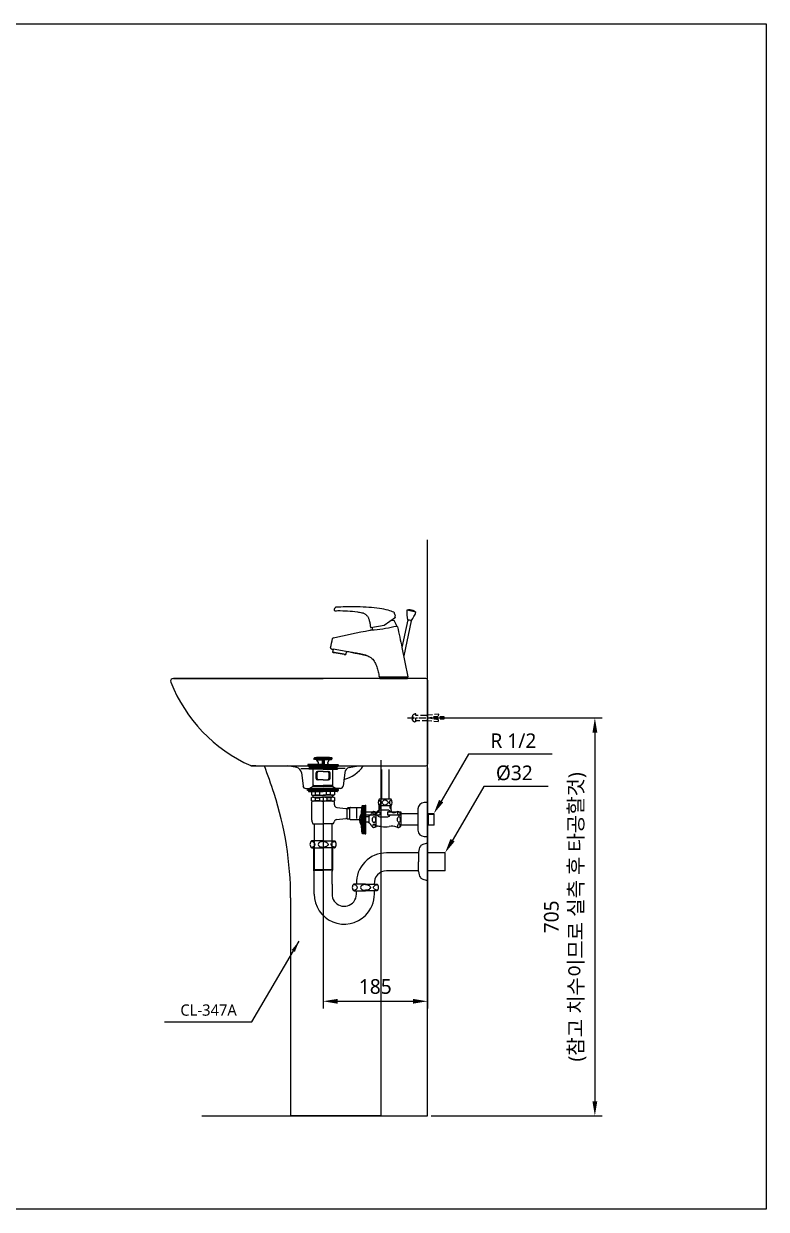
# Model space of a CAD drawing. Extents: x 7158 to 10258, y -6878 to -2578.
# Drawn here: x 8943 to 10258, y -6878 to -4778 of the extents above; entities that cross this region are included whole.
import ezdxf

# ---------------------------------------------------------------- set-up
doc = ezdxf.new("R2010")
doc.units = 0
doc.header["$LTSCALE"] = 20
doc.header["$MEASUREMENT"] = 0
doc.linetypes.add('CENTER', pattern=[2, 1.25, -0.25, 0.25, -0.25])
doc.linetypes.add('HIDDEN2', pattern=[0.1875, 0.125, -0.0625])
doc.layers.get('0').update_dxf_attribs({"linetype": 'CONTINUOUS'})
doc.layers.get('DEFPOINTS').update_dxf_attribs({"linetype": 'CONTINUOUS'})
for name, color, linetype in [('1', 1, 'CONTINUOUS'), ('3', 3, 'CONTINUOUS'), ('4', 4, 'CONTINUOUS'), ('5', 5, 'CONTINUOUS'), ('6', 6, 'CONTINUOUS'), ('7', 7, 'CONTINUOUS')]:
    doc.layers.add(name, color=color, linetype=linetype)
doc.styles.get("Standard").update_dxf_attribs({"font": 'NanumGothic.ttf'})
doc.dimstyles.get("Standard").update_dxf_attribs({"dimtxt": 2.5, "dimasz": 2, "dimexe": 2, "dimexo": 1, "dimgap": 1.5, "dimtad": 1, "dimdec": 0, "dimlfac": 10, "dimrnd": 0.5, "dimzin": 0, "dimdsep": 46, "dimtxsty": 'Standard', "dimcen": 0, "dimclrt": 2, "dimadec": 0, "dimazin": 0, "dimtfac": 1, "dimtdec": 0, "dimtmove": 0, "dimatfit": 3, "dimfxl": 1, "dimtolj": 1, "dimtzin": 0, "dimarcsym": 0})

# ---------------------------------------------------------------- blocks, each defined once
blk = doc.blocks.new('A$C0DEF28B4')
at = {"layer": '3'}
for p, q in [((12.5, 194.6), (11.3, 196.7)), ((11.4, 196.5), (27.5, 196.5)), ((27.5, 194.6), (12.5, 194.6)), ((15, 194.4), (25.7, 193.7)), ((19.2, 189.7), (16.5, 193.6)), ((27.5, 194.6), (25.7, 193.7)), ((25.7, 193.7), (25.7, 186)), ((27, 194.3), (26.5, 187.9)), ((43.6, 196.5), (27.5, 196.5)), ((27.5, 194.6), (29.2, 193.7)), ((27.5, 194.6), (42.5, 194.6)), ((28, 194.3), (28.4, 187.9)), ((40, 194.4), (29.2, 193.7)), ((29.2, 193.7), (29.2, 186)), ((35.8, 189.7), (38.5, 193.6)), ((42.5, 194.6), (43.7, 196.7)), ((0.5, 185.6), (0.5, 185)), ((0.5, 185), (2.6, 183.5)), ((0.5, 185), (27.5, 185)), ((10.2, 186), (0.9, 186)), ((2.2, 183.3), (2.2, 182)), ((2.2, 179), (2.2, 177.7)), ((8.5, 183.5), (2.4, 183.5)), ((27.5, 177.5), (2.4, 177.5)), ((27.5, 181.5), (2.7, 181.5)), ((27.5, 179.5), (2.7, 179.5)), ((8.5, 183.5), (27.5, 183.5)), ((10, 146.9), (10, 177.5)), ((27.5, 186), (10.2, 186)), ((15.1, 161), (15.1, 171)), ((16.9, 161), (16.9, 171)), ((17.1, 186), (18.6, 186.8)), ((27.5, 173.5), (17.6, 173.5)), ((26.5, 188), (27.5, 188)), ((26.8, 186), (26.5, 188)), ((28.4, 188), (27.5, 188)), ((27.5, 186), (44.8, 186)), ((54.5, 185), (27.5, 185)), ((46.5, 183.5), (27.5, 183.5)), ((27.5, 181.5), (52.3, 181.5)), ((27.5, 179.5), (52.3, 179.5)), ((27.5, 177.5), (52.6, 177.5)), ((27.5, 173.5), (37.4, 173.5)), ((28.2, 186), (28.4, 188)), ((37.9, 186), (36.4, 186.8)), ((38.1, 161), (38.1, 171)), ((39.9, 161), (39.9, 171)), ((44.8, 186), (54.1, 186)), ((45, 146.9), (45, 177.5)), ((46.5, 183.5), (52.6, 183.5)), ((54.5, 185), (52.4, 183.5)), ((52.8, 183.3), (52.8, 182)), ((52.8, 179), (52.8, 177.7)), ((54.5, 185.6), (54.5, 185)), ((10.7, 149), (10, 150.2)), ((10, 149), (27.5, 149)), ((10.7, 146.9), (10.7, 149)), ((27.5, 158.5), (17.6, 158.5)), ((27.5, 158.5), (37.4, 158.5)), ((45, 149), (27.5, 149)), ((44.3, 149), (45, 150.2)), ((44.3, 146.9), (44.3, 149)), ((10, 146.9), (0, 140.9)), ((0, 139.9), (0, 140.9)), ((0, 140.9), (27.5, 140.9)), ((10, 139.9), (0, 139.9)), ((1.8, 139.9), (1.8, 138.6)), ((2.3, 138.1), (7.3, 138.1)), ((6.8, 122.4), (6.8, 126.6)), ((7.3, 138.1), (7.3, 132)), ((7.3, 138.1), (27.5, 138.1)), ((8.3, 131.4), (7.3, 132)), ((8.3, 131.4), (9.7, 131.4)), ((9.7, 131.4), (27.5, 131.4)), ((10, 146.9), (27.5, 146.9)), ((45, 139.9), (10, 139.9)), ((10, 128), (10, 131.4)), ((10.1, 128), (27.3, 128)), ((13.5, 126.6), (13.5, 122.4)), ((13.5, 126.6), (20.9, 126.6)), ((14.1, 132), (14.1, 138.1)), ((14.1, 132), (21.5, 132)), ((20.9, 126.6), (20.9, 122.4)), ((21.5, 132), (21.5, 138.1)), ((45, 146.9), (27.5, 146.9)), ((55, 140.9), (27.5, 140.9)), ((47.7, 138.1), (27.5, 138.1)), ((45.3, 131.4), (27.5, 131.4)), ((44.9, 128), (27.7, 128)), ((33.5, 132), (33.5, 138.1)), ((40.9, 132), (33.5, 132)), ((41.5, 126.6), (34.1, 126.6)), ((34.1, 126.6), (34.1, 122.4)), ((40.9, 132), (40.9, 138.1)), ((41.5, 126.6), (41.5, 122.4)), ((45, 146.9), (55, 140.9)), ((45, 139.9), (55, 139.9)), ((45, 128), (45, 131.4)), ((46.7, 131.4), (45.3, 131.4)), ((46.7, 131.4), (47.7, 132)), ((52.7, 138.1), (47.7, 138.1)), ((47.7, 138.1), (47.7, 132)), ((48.2, 122.4), (48.2, 126.6)), ((53.2, 139.9), (53.2, 138.6)), ((55, 139.9), (55, 140.9)), ((7.5, 87.4), (7.5, 120)), ((27.5, 121), (8.5, 121)), ((13.5, 122.4), (20.9, 122.4)), ((44.9, 121), (27.5, 121)), ((41.5, 122.4), (34.1, 122.4)), ((44.3, 121), (44.9, 121)), ((44.9, 121), (45.3, 121)), ((46.5, 121), (45, 121)), ((47.5, 114.6), (47.5, 120)), ((52, 109.7), (68, 107.9)), ((70, 108.2), (75.1, 108.2)), ((70.2, 89.8), (70.2, 108.3)), ((71.5, 109), (71.5, 108.2)), ((75.2, 109), (71.5, 109)), ((75.1, 108.2), (75.1, 109.2)), ((75.1, 88.8), (75.1, 108.2)), ((75.9, 110), (101.1, 110)), ((87.5, 90.5), (87.5, 107.9)), ((102.6, 108.5), (102.6, 102.7)), ((51.4, 88.3), (68, 90.1)), ((70.2, 89.8), (75.1, 89.8)), ((71.5, 89), (71.5, 89.8)), ((75.2, 89), (71.5, 89)), ((101.1, 88), (75.9, 88)), ((102.6, 102.7), (102.6, 89.5)), ((9.5, 81), (27.5, 81)), ((11.6, 81), (11.6, 0)), ((45.5, 81), (27.5, 81)), ((43.4, 0), (43.4, 81)), ((11.6, 0), (43.4, 0))]:
    blk.add_line(p, q, dxfattribs=at)
for centre, radius, start, end in [((12.3, 196.5), 1.1, 97.3204, 169.4262), ((27.5, 78.6), 120, 90, 97.3204), ((14.9, 192.4), 2, 35.2023, 86.2618), ((17.6, 188.6), 2, 300, 35.2023), ((27.5, 78.6), 120, 82.6796, 90), ((37.4, 188.6), 2, 144.7977, 240), ((40.1, 192.4), 2, 93.7382, 144.7977), ((42.6, 196.5), 1.1, 10.5738, 82.6796), ((0.9, 185.6), 0.4, 90, 180), ((2.4, 183.3), 0.2, 90, 180), ((2.7, 182), 0.5, 180, 270), ((2.7, 179), 0.5, 90, 180), ((2.4, 177.7), 0.2, 180, 270), ((6, 180.5), 1, 270, 90), ((17.6, 171), 2.5, 90, 180), ((19.4, 171), 2.5, 90, 180), ((35.6, 171), 2.5, 0, 90), ((37.4, 171), 2.5, 0, 90), ((49, 180.5), 1, 90, 270), ((52.3, 182), 0.5, 270, 0), ((52.3, 179), 0.5, 0, 90), ((52.6, 183.3), 0.2, 0, 90), ((52.6, 177.7), 0.2, 270, 0), ((54.1, 185.6), 0.4, 0, 90), ((17.6, 161), 2.5, 180, 270), ((19.4, 161), 2.5, 180, 270), ((35.6, 161), 2.5, 270, 0), ((37.4, 161), 2.5, 270, 0), ((2.3, 138.6), 0.5, 180, 270), ((10.1, 123.3), 4.7, 43.9409, 136.0591), ((10.7, 141.6), 10.2, 250.5679, 289.4321), ((27, 114.4), 13.6, 89.0643, 116.6472), ((27.3, 160.9), 29.5, 258.5956, 270.3737), ((27.7, 160.9), 29.5, 269.6263, 281.4044), ((28, 114.4), 13.6, 63.3528, 90.9357), ((44.3, 141.6), 10.2, 250.5679, 289.4321), ((44.9, 123.3), 4.7, 43.9409, 136.0591), ((52.7, 138.6), 0.5, 270, 0), ((10.1, 125.7), 4.7, 223.9409, 316.0591), ((8.5, 120), 1, 90, 180), ((27, 134.6), 13.6, 243.3528, 270.9357), ((28, 134.6), 13.6, 269.0643, 296.6472), ((44.9, 125.7), 4.7, 223.9409, 316.0591), ((46.5, 120), 1, 0, 90), ((52.5, 114.6), 5, 180, 263.8845), ((68.4, 112.9), 5, 265.3322, 308.1927), ((75.9, 109.2), 0.8, 90, 180), ((101.1, 108.5), 1.5, 0, 90), ((20.5, 87.9), 13, 182.42, 212.3), ((34.5, 87.9), 13, 327.7, 345.0405), ((51.9, 83.3), 5, 96.1155, 165.0405), ((68.4, 85.1), 5, 51.8073, 94.6678), ((75.9, 88.8), 0.8, 180, 270), ((101.1, 89.5), 1.5, 270, 0)]:
    blk.add_arc(centre, radius, start, end, dxfattribs=at)
at = {"layer": '7', "extrusion": (0, 1, 0)}
blk.add_line((7, 143.4, -9.3), (48, 143.4, -9.3), dxfattribs=at)
blk.add_line((7, 143.4, -9.3), (48, 143.4, -9.3), dxfattribs=at)
blk = doc.blocks.new('A$C60C84702')
at = {"layer": '4'}
for p, q in [((6.7, 147.4), (2.4, 147.4)), ((6.7, 147.4), (2.4, 147.4)), ((22.9, 147.4), (6.7, 147.4)), ((22.9, 147.4), (6.7, 147.4)), ((22.9, 147.4), (39.2, 147.4)), ((22.9, 147.4), (39.2, 147.4)), ((39.2, 147.4), (43.5, 147.4)), ((39.2, 147.4), (43.5, 147.4)), ((2.8, 135.4), (2.4, 135.4)), ((2.8, 135.4), (22.9, 135.4)), ((6.1, 135.4), (6.1, 95.6)), ((43.1, 135.4), (22.9, 135.4)), ((39.7, 135.4), (39.7, 95.6)), ((43.1, 135.4), (43.5, 135.4)), ((6.1, 95.6), (22.9, 95.6)), ((7.1, 53.4), (7.1, 93.9)), ((39.7, 95.6), (22.9, 95.6)), ((38.8, 70.8), (38.8, 93.9)), ((38.8, 70.8), (38.8, 53.4)), ((81.6, 71.1), (77.3, 71.1)), ((97.9, 71.1), (81.6, 71.1)), ((97.9, 71.1), (97.9, 71.1)), ((98, 71.1), (97.9, 71.1)), ((98, 71.1), (114.3, 71.1)), ((114.3, 71.1), (118.6, 71.1)), ((77.7, 59.1), (97.9, 59.1)), ((81.1, 59.1), (81.1, 58.4)), ((82.1, 53.4), (82.1, 56.8)), ((118.2, 59.1), (98, 59.1)), ((113.8, 53.4), (113.8, 59.1))]:
    blk.add_line(p, q, dxfattribs=at)
for points in [[(8.7, 141.4, 0.155217), (8.1, 143.2, 0.106747), (6.1, 145.1, 0.073043), (3.3, 146.2, 0.028511), (1.6, 146.6, 0.059523)], [(1.6, 136.2, 0.028511), (3.3, 136.5, 0.073043), (6.1, 137.6, 0.106747), (8.1, 139.5, 0.155217), (8.7, 141.4, 0.155217)], [(14.7, 143.1, 0.32729), (14.7, 139.6, 0.106373), (16.7, 137.8, 0.071219), (19.4, 136.8, 0.057537), (22.9, 136.4, 0.057537)], [(22.9, 146.4, 0.057537), (19.4, 146, 0.071219), (16.7, 144.9, 0.106373), (14.7, 143.1, 0.159483)], [(22.9, 146.4, 0.057537), (19.4, 146, 0.071219), (16.7, 144.9, 0.106373), (14.7, 143.1, 0.159483)], [(22.9, 146.4, -0.057537), (26.5, 146, -0.071219), (29.2, 144.9, -0.106373), (31.2, 143.1, -0.159483)], [(22.9, 146.4, -0.057537), (26.5, 146, -0.071219), (29.2, 144.9, -0.106373), (31.2, 143.1, -0.159483)], [(31.2, 143.1, -0.32729), (31.2, 139.6, -0.106373), (29.2, 137.8, -0.071219), (26.5, 136.8, -0.057537), (22.9, 136.4, -0.057537)], [(37.1, 141.4, -0.155217), (37.7, 143.2, -0.106747), (39.8, 145.1, -0.073043), (42.5, 146.2, -0.028511), (44.3, 146.6, -0.059523)], [(44.3, 136.2, -0.028511), (42.5, 136.5, -0.073043), (39.8, 137.6, -0.106747), (37.7, 139.5, -0.155217), (37.1, 141.4, -0.155217)], [(83.7, 65.1, 0.155217), (83.1, 66.9, 0.106747), (81, 68.8, 0.073043), (78.2, 69.9, 0.028511), (76.5, 70.3, 0.059523)], [(76.5, 59.9, 0.028511), (78.2, 60.2, 0.073043), (81, 61.3, 0.106747), (83.1, 63.2, 0.155217), (83.7, 65.1, 0.155217)], [(89.6, 66.8, 0.32729), (89.6, 63.3, 0.106373), (91.6, 61.5, 0.071219), (94.3, 60.5, 0.057537), (97.9, 60.1, 0.057537)], [(97.9, 70.1, 0.05879), (94.3, 69.7, 0.071219), (91.6, 68.6, 0.106373), (89.6, 66.8, 0.159483)], [(97.9, 70.1, -0.05879), (101.6, 69.7, -0.071219), (104.3, 68.6, -0.106373), (106.3, 66.8, -0.159483)], [(106.3, 66.8, -0.32729), (106.3, 63.3, -0.106373), (104.3, 61.5, -0.071219), (101.6, 60.5, -0.057537), (98, 60.1, -0.057537)], [(112.2, 65.1, -0.155217), (112.8, 66.9, -0.106747), (114.9, 68.8, -0.073043), (117.6, 69.9, -0.028511), (119.4, 70.3, -0.059523)], [(119.4, 59.9, -0.028511), (117.6, 60.2, -0.073043), (114.9, 61.3, -0.106747), (112.8, 63.2, -0.155217), (112.2, 65.1, -0.155217)]]:
    blk.add_lwpolyline(points, format="xyb", dxfattribs=at)
for centre, radius, start, end in [((7.7, 141.4), 8, 131.4096, 228.5904), ((38.2, 141.4), 8, 311.4096, 48.5904), ((135.2, 72.9), 53.4, 90, 181.9326), ((7.1, 95.6), 1, 180, 238.7026), ((6.1, 93.9), 0.925, 0, 58.7026), ((39.7, 93.9), 0.925, 121.2974, 180), ((38.7, 95.6), 1, 301.2974, 0), ((135.2, 72.9), 21.6, 90, 184.7747), ((82.6, 65.1), 8, 131.4096, 228.5904), ((113.3, 65.1), 8, 311.4096, 48.5904), ((60.4, 53.4), 53.4, 180, 314.9403), ((60.4, 53.4), 21.6, 180, 320.796), ((60.4, 53.4), 21.6, 320.796, 0), ((65.1, 47.8), 19.2, 28.0637, 33.4561), ((60.4, 53.4), 53.4, 314.9403, 0)]:
    blk.add_arc(centre, radius, start, end, dxfattribs=at)
blk = doc.blocks.new('A$C7012546D')
at = {"layer": '4'}
for p, q in [((16, 65), (16, 0)), ((0, 49.9), (0, 32.5)), ((47.1, 48.4), (16, 48.4)), ((47.1, 16.6), (47.1, 48.4)), ((0, 15.1), (0, 32.5)), ((47.1, 16.6), (16, 16.6))]:
    blk.add_line(p, q, dxfattribs=at)
for centre, radius, start, end in [((11.3, 54.1), 10, 111.1927, 142.8035), ((17.5, 35), 30, 92.866, 109.0071), ((20, 49), 20, 146.2077, 177.4359), ((20, 16), 20, 182.5641, 213.7923), ((11.3, 10.9), 10, 217.1965, 248.8073), ((17.5, 30), 30, 250.9929, 267.134)]:
    blk.add_arc(centre, radius, start, end, dxfattribs=at)
blk = doc.blocks.new('A$C510B3A89')
at = {"layer": '1', "color": 7}
blk.add_line((87.4, 0), (136.2, 0), dxfattribs=at)
at = {"layer": '7'}
for p, q in [((114.8, 107.8), (94.8, 93.8)), ((114, 113), (114.3, 111)), ((138.2, 121.6), (135.2, 120.7)), ((151.3, 117.3), (135.2, 120.7)), ((138.2, 121.6), (138.2, 121.6)), ((148.9, 119.3), (149, 119.3)), ((149, 119.3), (151.3, 117.3)), ((94.8, 93.8), (71.3, 89.6)), ((112.1, 102.8), (106.2, 101.8)), ((112.4, 91.7), (117.7, 92.7)), ((136.9, 103.5), (126.6, 54.8)), ((142.8, 102.2), (129.6, 40.1)), ((143.4, 102.4), (136.3, 103.9)), ((136.7, 103.5), (137.9, 103.3)), ((141.8, 102.4), (137.9, 103.3)), ((141.8, 102.4), (142.9, 102.2)), ((4.4, 51.6), (3.5, 46.7)), ((4.4, 45.9), (3.5, 46.7)), ((27.1, 42.5), (3.5, 46.7)), ((28, 47.4), (4.4, 51.6)), ((4.4, 45.9), (6.1, 45.6)), ((24.3, 42.4), (6.1, 45.6)), ((23.9, 42.3), (6.5, 45.4)), ((24.3, 42.4), (26.1, 42.1)), ((26.1, 42.1), (27.1, 42.5)), ((28, 47.4), (27.1, 42.5)), ((28.5, 47.3), (28, 47.4)), ((126.6, 54.8), (137.2, 3)), ((86.4, 3), (86.3, 3.5)), ((87.4, 3), (87.4, 0)), ((136.2, 3), (136.2, 0))]:
    blk.add_line(p, q, dxfattribs=at)
at = {"layer": '7', "color": 7}
for p, q in [((86.4, 3), (115.5, 3)), ((115.5, 3), (137.2, 3))]:
    blk.add_line(p, q, dxfattribs=at)
at = {"layer": '7'}
for centre, radius, start, end in [((7.8, 121.4), 1.5, 154.2972, 270.8052), ((9.3, 124.4), 1.5, 93.6966, 151.3141), ((111.8, 115.8), 1.5, 12.9441, 66.1922), ((205.1, 117.1), 70, 177.0153, 190.8327), ((133.2, 71.8), 50, 71.7204, 84.2796), ((86, 142.4), 70, 325.1673, 338.9847), ((108.9, 87.5), 35, 175.6305, 182.5585), ((112.2, 102.3), 0.5, 34.0977, 100), ((83.6, 83), 35, 15.8809, 34.0977), ((116.7, 91), 2, 12.5419, 57.7542), ((136.8, 104), 0.5, 190.8327, 258), ((143, 102.7), 0.5, 258, 325.1673), ((5.5, 70.1), 2, 103.7822, 164.229), ((2, 54), 2, 167.6446, 258.9831), ((6.6, 45.9), 0.5, 206.8699, 260), ((24, 42.8), 0.5, 260, 313.1301)]:
    blk.add_arc(centre, radius, start, end, dxfattribs=at)
for points in [[(112.4, 117.2), (102.3, 120.6), (86.8, 123.7), (68, 125.7), (47.4, 126.7), (26.8, 126.7), (9.2, 125.9)], [(8, 125.2), (6.4, 122.1)], [(7.8, 119.9), (12.9, 120), (30.3, 119.5), (47.5, 117.8), (55.5, 116.4)], [(55.5, 116.4), (57.6, 115.9), (59.6, 115), (61.5, 113.9), (63.2, 112.5), (64.7, 110.9), (66, 109.2), (67, 107.2), (67.8, 105.2)], [(67.8, 105.2), (68.6, 102.3), (70, 96.1), (71.2, 89.8), (71.3, 89.6)], [(114, 113), (113.6, 114.6), (113.3, 116.2)], [(114.8, 108.1), (114.6, 108.8), (114.5, 109.6), (114.4, 110.2), (114.4, 110.6), (114.3, 110.9), (114.3, 111)], [(5, 72.1), (69.9, 85.6)], [(69.9, 85.6), (70.2, 85.6), (70.9, 85.7), (72.3, 85.8), (112.4, 91.7)], [(3.9, 51.6), (4.1, 51.6), (4.4, 51.6)], [(38.9, 45.7), (30.1, 47.1), (28.5, 47.3)], [(56, 42.6), (52.3, 43.4), (48.2, 44.2), (43.7, 44.9), (38.9, 45.7)], [(38.9, 45.7), (45, 44.7), (51, 43.6), (56, 42.6)], [(72.5, 36), (71, 37.1), (68.6, 38.5), (66.1, 39.6), (63.5, 40.5), (61, 41.3), (58.5, 42), (56, 42.6)], [(56, 42.6), (61.1, 41.3), (65.9, 39.7), (70, 37.7), (72.5, 36)], [(73.1, 35.4), (72.5, 36)], [(72.5, 36), (73.1, 35.4)], [(73.1, 35.4), (76.1, 32.2), (78.5, 28.4), (80.4, 24.4), (81.9, 20.3), (83.2, 16.1), (84.4, 11.9), (85.4, 7.7), (86.3, 3.5)]]:
    blk.add_spline(points, degree=3, dxfattribs=at)
for points in [[(114.8, 107.8), (114.8, 107.9), (114.8, 108), (114.8, 108.1)], [(118.6, 91.4), (121.3, 79.2), (123.9, 67), (126.6, 54.8)], [(0, 54.5), (1.2, 59.9), (2.4, 65.3), (3.6, 70.7)]]:
    blk.add_open_spline(points, degree=3, dxfattribs=at)
blk.add_open_spline([(1.6, 52.1), (1.9, 52), (2.7, 51.8), (3.5, 51.7), (3.9, 51.6)], degree=3, knots=[0.173317, 0.173317, 0.173317, 0.173317, 1.25795, 2.514058, 2.514058, 2.514058, 2.514058], dxfattribs=at)
blk = doc.blocks.new('*D83')
at = {"color": 3, "lineweight": -2, "transparency": 16777216}
for p, q in [((9658.4, -6096.1), (9658.4, -6522.5)), ((9473.4, -6148.8), (9473.4, -6522.5)), ((9499.4, -6509.5), (9632.4, -6509.5))]:
    blk.add_line(p, q, dxfattribs=at)
at = {"color": 3, "transparency": 16777216}
for points in [[(9499.4, -6505.2), (9499.4, -6513.8), (9473.4, -6509.5)], [(9632.4, -6505.2), (9632.4, -6513.8), (9658.4, -6509.5)]]:
    blk.add_solid(points, dxfattribs=at)
at = {"layer": 'DEFPOINTS', "color": 0, "transparency": 16777216}
for p in [(9658.4, -6089.6), (9473.4, -6142.3), (9658.4, -6509.5)]:
    blk.add_point(p, dxfattribs=at)
at = {"color": 2, "transparency": 16777216, "insert": (9565.9, -6483.5), "char_height": 26, "attachment_point": 5}
blk.add_mtext('\\A1;185', dxfattribs=at)
blk = doc.blocks.new('*D89')
at = {"layer": '1', "color": 3, "lineweight": -2, "transparency": 16777216}
for p, q in [((9664.9, -6007.6), (9967.8, -6007.6)), ((9954.8, -6033.6), (9954.8, -6686.5)), ((9664.9, -6712.5), (9967.8, -6712.5))]:
    blk.add_line(p, q, dxfattribs=at)
at = {"layer": '1', "color": 3, "transparency": 16777216}
for points in [[(9950.5, -6033.6), (9959.1, -6033.6), (9954.8, -6007.6)], [(9950.5, -6686.5), (9959.1, -6686.5), (9954.8, -6712.5)]]:
    blk.add_solid(points, dxfattribs=at)
at = {"layer": 'DEFPOINTS', "color": 0, "transparency": 16777216}
for p in [(9658.4, -6007.6), (9658.4, -6712.5), (9954.8, -6712.5)]:
    blk.add_point(p, dxfattribs=at)
at = {"layer": '1', "color": 2, "transparency": 16777216, "insert": (9902.2, -6360), "char_height": 26, "attachment_point": 5, "rotation": 90}
blk.add_mtext('\\A1;705\\P(참고 치수이므로 실측 후 타공할것)', dxfattribs=at)

msp = doc.modelspace()

# ---------------------------------------------------------------- linework, layer by layer
at = {"color": 7, "linetype": 'CENTER', "ltscale": 0.5}
msp.add_line((9623, -6007.6), (9677.6, -6007.6), dxfattribs=at)
at = {"color": 3}
for p, q in [((9731.2, -6071.8, 0.8), (9679.5, -6160.1, 0.8)), ((9879.2, -6071.8, 0.8), (9731.2, -6071.8, 0.8)), ((9758.3, -6129.2), (9699.6, -6229.4)), ((9872.3, -6129.2), (9758.3, -6129.2))]:
    msp.add_line(p, q, dxfattribs=at)
at = {"color": 7}
for p, q in [((9435.1, -6104.3), (9437.9, -6128.2)), ((9511.7, -6104.3), (9508.9, -6128.2)), ((9442.8, -6132.6), (9473.4, -6132.6)), ((9504, -6132.6), (9473.4, -6132.6))]:
    msp.add_line(p, q, dxfattribs=at)
at = {"color": 7, "linetype": 'HIDDEN2', "ltscale": 3}
msp.add_lwpolyline([(9637.5, -6014.7), (9637.5, -6000.5, 0.316317), (9630.9, -6005.2), (9632.6, -6005.2), (9632.6, -6010), (9630.9, -6010, 0.316317)], format="xyb", close=True, dxfattribs=at)
for points in [[(9637.5, -6012.1), (9653.3, -6012.1), (9658.4, -6012.1), (9678, -6014.2), (9677.7, -6010.7), (9658.4, -6007.6), (9677.7, -6004.2), (9678.3, -6001), (9658.4, -6003.1), (9653.3, -6003.1), (9637.5, -6003.1)], [(9669.5, -6009.4), (9688, -6009.4), (9688, -6005.8), (9668.6, -6005.8)]]:
    msp.add_lwpolyline(points, dxfattribs=at)
at = {"color": 7}
for centre, radius, start, end in [((9425.2, -6105.5), 10, 6.6755, 78.9063), ((9521.6, -6105.5), 10, 101.0937, 173.3245), ((9442.8, -6127.6), 5, 186.6755, 270), ((9504, -6127.6), 5, 270, 353.3245)]:
    msp.add_arc(centre, radius, start, end, dxfattribs=at)
at = {"layer": '1'}
for p, q in [((9658.4, -6712.5), (9658.4, -5691.9)), ((9258.4, -6712.5), (9658.4, -6712.5))]:
    msp.add_line(p, q, dxfattribs=at)
at = {"layer": '1', "color": 3}
for p, q in [((9347.3, -6545.7, 0.8), (9430.8, -6403.1, 0.8)), ((9192.6, -6545.7, 0.8), (9347.3, -6545.7, 0.8))]:
    msp.add_line(p, q, dxfattribs=at)
for points in [[(9686.3, -6157.1, 0.8), (9678.8, -6152.7, 0.8), (9669.4, -6177.3, 0.8)], [(9706.4, -6226.4), (9698.9, -6222), (9689.5, -6246.6)], [(9417.8, -6418.6, 0.8), (9423.5, -6422, 0.8), (9430.8, -6403.1, 0.8)]]:
    msp.add_solid(points, dxfattribs=at)
at = {"layer": '3', "color": 7}
for p, q in [((9655.4, -5937.6), (9208.4, -5937.6)), ((9208.4, -5937.6), (9473.4, -5937.6)), ((9658.4, -5940.6), (9658.4, -6089.6)), ((9575.9, -6082.5), (9575.9, -6712.5)), ((9354.3, -6092.6), (9347.3, -6092.6)), ((9347.3, -6092.6), (9655.4, -6092.6)), ((9427.1, -6095.7), (9411.2, -6092.6)), ((9434.2, -6097.1), (9473.4, -6097.1)), ((9512.6, -6097.1), (9473.4, -6097.1)), ((9519.7, -6095.7), (9535.6, -6092.6)), ((9415.9, -6326.4), (9415.9, -6712.5)), ((9575.9, -6712.5), (9415.9, -6712.5))]:
    msp.add_line(p, q, dxfattribs=at)
at = {"layer": '3'}
for p, q in [((9584.7, -6171, 9.3), (9573.7, -6171.1, 9.3)), ((9588, -6171, 9.3), (9584.7, -6171, 9.3)), ((9567.8, -6174.3, 9.3), (9548.3, -6174.3, 9.3)), ((9549.1, -6179.3, 9.3), (9573.7, -6179.3, 9.3)), ((9573.7, -6174.3, 9.3), (9567.8, -6174.3, 9.3)), ((9573.7, -6182.6, 9.3), (9585, -6182.5, 9.3)), ((9585, -6182.5, 9.3), (9588, -6182.5, 9.3)), ((9611.4, -6174.3, 9.3), (9588, -6174.3, 9.3)), ((9588, -6179.3, 9.3), (9611.4, -6179.3, 9.3)), ((9611.9, -6174.8, 9.3), (9611.4, -6174.3, 9.3)), ((9611.4, -6179.3, 9.3), (9611.4, -6174.3, 9.3)), ((9611.4, -6179.3, 9.3), (9611.9, -6178.8, 9.3)), ((9611.9, -6178.8, 9.3), (9611.9, -6174.8, 9.3))]:
    msp.add_line(p, q, dxfattribs=at)
at = {"layer": '3', "elevation": 9.3}
for points in [[(9572.3, -6174.3, -0.044238), (9572.6, -6174, -0.189273), (9573, -6173.9, -0.189273), (9573.5, -6174, -0.101059), (9574, -6174.7, -0.059302), (9574.2, -6175.6, -0.045722), (9574.3, -6176.8, -0.045722)], [(9589.4, -6174.3, 0.044238), (9589.1, -6174, 0.189273), (9588.7, -6173.8, 0.189273), (9588.2, -6174, 0.101059), (9587.7, -6174.7, 0.059302), (9587.5, -6175.6, 0.045722), (9587.4, -6176.8, 0.045722)], [(9574.3, -6176.8, -0.045722), (9574.2, -6178, -0.059302), (9574, -6178.9, -0.101059), (9573.5, -6179.6, -0.189273), (9573, -6179.8, -0.189273), (9572.6, -6179.6, -0.044238), (9572.3, -6179.3, -0.059302)], [(9587.4, -6176.8, 0.045722), (9587.5, -6178, 0.059302), (9587.7, -6178.9, 0.101059), (9588.2, -6179.6, 0.189273), (9588.7, -6179.7, 0.189273), (9589.1, -6179.6, 0.044238), (9589.4, -6179.3, 0.059302)]]:
    msp.add_lwpolyline(points, format="xyb", dxfattribs=at)
at = {"layer": '3', "color": 7}
for centre, radius, start, end in [((9208.4, -5942.6), 5, 90, 202.2358), ((9655.4, -5940.6), 3, 0, 90), ((9456.4, -5844), 271.9, 201.6643, 245.8785), ((9655.4, -6089.6), 3, 270, 0), ((9347.3, -6087.6), 5, 245.8785, 270), ((8214.1, -6521.7), 1232.6, 17.9757, 20.3715), ((9495.1, -6058.6), 60, 284.6912, 325.467), ((8815.9, -6326.4), 600, 0, 17.9757)]:
    msp.add_arc(centre, radius, start, end, dxfattribs=at)
at = {"layer": '3'}
for centre, start, end in [((9573.7, -6176.1, 9.3), 90.0092, 159.5218), ((9588, -6176, 9.3), 20.4965, 90.0092), ((9573.7, -6177.6, 9.3), 200.4965, 270.0092), ((9588, -6177.5, 9.3), 270.0092, 339.5218)]:
    msp.add_arc(centre, 5, start, end, dxfattribs=at)
at = {"layer": '4'}
for p, q in [((9642.4, -6246.6), (9585.6, -6246.6)), ((9642.4, -6278.4), (9585.6, -6278.4))]:
    msp.add_line(p, q, dxfattribs=at)
at = {"layer": '5'}
msp.add_lwpolyline([(7158.4, -4777.9), (10258.4, -4777.9), (10258.4, -6877.9), (7158.4, -6877.9)], close=True, dxfattribs=at)
at = {"layer": '6'}
for p, q in [((9576.9, -6098.8, 0.8), (9576.9, -6151.6, 0.8)), ((9589.6, -6098.8, 0.8), (9589.6, -6151.6, 0.8)), ((9589.6, -6151.6, 0.8), (9572.8, -6151.6, 0.8)), ((9593.8, -6151.6, 0.8), (9589.6, -6151.6, 0.8)), ((9542.4, -6163.6, 0.8), (9542.4, -6187.6, 0.8)), ((9543, -6163.1, 0.8), (9543.8, -6163.1, 0.8)), ((9543.8, -6163.1, 0.8), (9544.3, -6162.6, 0.8)), ((9543.8, -6163.1, 0.8), (9543.8, -6187.6, 0.8)), ((9544.3, -6162.6, 0.8), (9544.3, -6187.6, 0.8)), ((9544.3, -6162.6, 0.8), (9547.5, -6162.6, 0.8)), ((9544.3, -6163, 0.8), (9547.8, -6163, 0.8)), ((9544.3, -6164, 0.8), (9547.8, -6164, 0.8)), ((9544.3, -6165, 0.8), (9547.8, -6165, 0.8)), ((9544.3, -6166, 0.8), (9547.8, -6166, 0.8)), ((9544.3, -6167, 0.8), (9547.8, -6167, 0.8)), ((9544.3, -6168, 0.8), (9547.8, -6168, 0.8)), ((9544.3, -6169, 0.8), (9547.8, -6169, 0.8)), ((9544.3, -6170, 0.8), (9547.8, -6170, 0.8)), ((9544.3, -6171, 0.8), (9547.8, -6171, 0.8)), ((9544.3, -6172, 0.8), (9547.8, -6172, 0.8)), ((9544.3, -6173, 0.8), (9547.8, -6173, 0.8)), ((9544.3, -6174, 0.8), (9547.8, -6174, 0.8)), ((9547.8, -6162.3, 0.8), (9547.8, -6162.1, 0.8)), ((9547.8, -6162.1, 0.8), (9549.3, -6162.1, 0.8)), ((9547.8, -6162.3, 0.8), (9547.8, -6187.6, 0.8)), ((9549.3, -6163.1, 0.8), (9549.3, -6162.1, 0.8)), ((9549.3, -6187.6, 0.8), (9549.3, -6163.1, 0.8)), ((9593.8, -6163.6, 0.8), (9572.8, -6163.6, 0.8)), ((9572.8, -6171.1, 0.8), (9572.8, -6163.6, 0.8)), ((9574, -6167.6, 0.8), (9572.8, -6169.7, 0.8)), ((9574, -6167.6, 0.8), (9572.8, -6167.6, 0.8)), ((9574, -6167.6, 0.8), (9574, -6163.6, 0.8)), ((9592.5, -6167.6, 0.8), (9592.5, -6163.6, 0.8)), ((9592.5, -6167.6, 0.8), (9593.8, -6169.7, 0.8)), ((9593.8, -6167.6, 0.8), (9592.5, -6167.6, 0.8)), ((9593.8, -6171.5, 0.8), (9593.8, -6163.6, 0.8)), ((9641.4, -6168.6, 0.8), (9641.4, -6206.6, 0.8)), ((9658.4, -6157.6, 0.8), (9652.4, -6157.6, 0.8)), ((9658.4, -6217.6, 0.8), (9658.4, -6157.6, 0.8)), ((9542.4, -6211.6, 0.8), (9542.4, -6187.6, 0.8)), ((9543.8, -6212.1, 0.8), (9543.8, -6187.6, 0.8)), ((9544.3, -6175, 0.8), (9547.8, -6175, 0.8)), ((9544.3, -6176, 0.8), (9547.8, -6176, 0.8)), ((9544.3, -6177, 0.8), (9547.8, -6177, 0.8)), ((9544.3, -6178, 0.8), (9547.8, -6178, 0.8)), ((9544.3, -6179, 0.8), (9547.8, -6179, 0.8)), ((9544.3, -6180, 0.8), (9547.8, -6180, 0.8)), ((9544.3, -6181, 0.8), (9547.8, -6181, 0.8)), ((9544.3, -6182, 0.8), (9547.8, -6182, 0.8)), ((9544.3, -6183, 0.8), (9547.8, -6183, 0.8)), ((9544.3, -6184, 0.8), (9547.8, -6184, 0.8)), ((9544.3, -6185, 0.8), (9547.8, -6185, 0.8)), ((9544.3, -6186, 0.8), (9547.8, -6186, 0.8)), ((9544.3, -6187, 0.8), (9547.8, -6187, 0.8)), ((9544.3, -6212.6, 0.8), (9544.3, -6187.6, 0.8)), ((9544.3, -6188.2, 0.8), (9547.8, -6188.2, 0.8)), ((9544.3, -6189.2, 0.8), (9547.8, -6189.2, 0.8)), ((9544.3, -6190.2, 0.8), (9547.8, -6190.2, 0.8)), ((9544.3, -6191.2, 0.8), (9547.8, -6191.2, 0.8)), ((9544.3, -6192.2, 0.8), (9547.8, -6192.2, 0.8)), ((9544.3, -6193.2, 0.8), (9547.8, -6193.2, 0.8)), ((9544.3, -6194.2, 0.8), (9547.8, -6194.2, 0.8)), ((9547.8, -6212.9, 0.8), (9547.8, -6187.6, 0.8)), ((9554.4, -6182.8, 0.8), (9549.3, -6182.8, 0.8)), ((9549.3, -6213.1, 0.8), (9549.3, -6187.6, 0.8)), ((9554.4, -6192.3, 0.8), (9549.3, -6192.3, 0.8)), ((9554.4, -6181.8, 0.8), (9554.4, -6182.8, 0.8)), ((9554.4, -6182.8, 0.8), (9554.4, -6192.3, 0.8)), ((9554.4, -6193.3, 0.8), (9554.4, -6192.3, 0.8)), ((9559.2, -6176.3, 0.8), (9558.7, -6177.2, 0.8)), ((9567.4, -6175.6, 0.8), (9567.4, -6174.9, 0.8)), ((9567.4, -6199.6, 0.8), (9567.4, -6175.6, 0.8)), ((9568.3, -6175.6, 0.8), (9567.4, -6175.6, 0.8)), ((9568.3, -6176.3, 0.8), (9567.4, -6176.3, 0.8)), ((9568.3, -6176.3, 0.8), (9569.6, -6175.4, 0.8)), ((9568.3, -6176.3, 0.8), (9568.3, -6175.6, 0.8)), ((9611.3, -6178.3, 0.8), (9611.3, -6175.6, 0.8)), ((9641.4, -6177.3, 0.8), (9611.3, -6177.3, 0.8)), ((9611.3, -6178.3, 0.8), (9611.3, -6196.8, 0.8)), ((9669.4, -6177.3, 0.8), (9658.4, -6177.3, 0.8)), ((9658.4, -6177.9, 0.8), (9658.4, -6197.2, 0.8)), ((9659.9, -6178.3, 0.8), (9658.9, -6177.3, 0.8)), ((9659.9, -6197.8, 0.8), (9659.9, -6177.3, 0.8)), ((9659.9, -6178.3, 0.8), (9670.4, -6178.3, 0.8)), ((9670.4, -6178.3, 0.8), (9669.4, -6177.3, 0.8)), ((9670.3, -6196.8, 0.8), (9670.3, -6178.3, 0.8)), ((9543, -6212.1, 0.8), (9543.8, -6212.1, 0.8)), ((9543.8, -6212.1, 0.8), (9544.3, -6212.6, 0.8)), ((9544.3, -6195.2, 0.8), (9547.8, -6195.2, 0.8)), ((9544.3, -6196.2, 0.8), (9547.8, -6196.2, 0.8)), ((9544.3, -6197.2, 0.8), (9547.8, -6197.2, 0.8)), ((9544.3, -6198.2, 0.8), (9547.8, -6198.2, 0.8)), ((9544.3, -6199.2, 0.8), (9547.8, -6199.2, 0.8)), ((9544.3, -6200.2, 0.8), (9547.8, -6200.2, 0.8)), ((9544.3, -6201.2, 0.8), (9547.8, -6201.2, 0.8)), ((9544.3, -6202.2, 0.8), (9547.8, -6202.2, 0.8)), ((9544.3, -6203.2, 0.8), (9547.8, -6203.2, 0.8)), ((9544.3, -6204.2, 0.8), (9547.8, -6204.2, 0.8)), ((9544.3, -6205.2, 0.8), (9547.8, -6205.2, 0.8)), ((9544.3, -6206.2, 0.8), (9547.8, -6206.2, 0.8)), ((9544.3, -6207.2, 0.8), (9547.8, -6207.2, 0.8)), ((9544.3, -6208.2, 0.8), (9547.8, -6208.2, 0.8)), ((9544.3, -6209.2, 0.8), (9547.8, -6209.2, 0.8)), ((9544.3, -6210.2, 0.8), (9547.8, -6210.2, 0.8)), ((9544.3, -6211.2, 0.8), (9547.8, -6211.2, 0.8)), ((9544.3, -6212.2, 0.8), (9547.8, -6212.2, 0.8)), ((9544.3, -6212.6, 0.8), (9547.5, -6212.6, 0.8)), ((9547.8, -6213.1, 0.8), (9547.8, -6212.9, 0.8)), ((9547.8, -6213.1, 0.8), (9549.3, -6213.1, 0.8)), ((9559.2, -6198.9, 0.8), (9558.7, -6197.9, 0.8)), ((9568.3, -6198.8, 0.8), (9567.4, -6198.8, 0.8)), ((9571, -6199.6, 0.8), (9567.4, -6199.6, 0.8)), ((9567.4, -6200.3, 0.8), (9567.4, -6199.6, 0.8)), ((9568.3, -6198.8, 0.8), (9569.6, -6199.6, 0.8)), ((9568.3, -6199.6, 0.8), (9568.3, -6198.8, 0.8)), ((9611.3, -6199.6, 0.8), (9611.3, -6196.8, 0.8)), ((9641.4, -6197.8, 0.8), (9611.3, -6197.8, 0.8)), ((9611.3, -6197.8, 0.8), (9611.3, -6198, 0.8)), ((9611.3, -6199.6, 0.8), (9611.3, -6198, 0.8)), ((9669.4, -6197.8, 0.8), (9658.4, -6197.8, 0.8)), ((9658.9, -6197.8, 0.8), (9659.9, -6196.8, 0.8)), ((9659.9, -6196.8, 0.8), (9670.4, -6196.8, 0.8)), ((9669.4, -6197.8, 0.8), (9670.4, -6196.8, 0.8)), ((9652.4, -6217.6, 0.8), (9658.4, -6217.6, 0.8))]:
    msp.add_line(p, q, dxfattribs=at)
for centre, radius, start, end in [((9580.8, -6157.6, 0.8), 10, 143.1301, 216.8699), ((9585.8, -6157.6, 0.8), 10, 323.1301, 36.8699), ((9685.3, -6187.6, 0.8), 145, 170.5066, 178.0569), ((9543, -6163.8, 0.8), 0.7, 90, 170.5066), ((9547.5, -6162.3, 0.8), 0.3, 270, 0), ((9563.9, -6178.9, 0.8), 5.36, 49.5694, 150), ((9568.3, -6171.1, 0.8), 4.5, 270, 0), ((9597.8, -6171.5, 0.8), 4, 180, 277.7117), ((9606.4, -6180.6, 0.8), 7, 45.4871, 110.9661), ((9652.4, -6168.6, 0.8), 11, 90, 180), ((9551.5, -6187.6, 0.8), 14, 141.7859, 179.7527), ((9551.5, -6187.5, 0.8), 14, 180.2473, 218.2141), ((9685.3, -6187.6, 0.8), 145, 178.0569, 189.4934), ((9546.6, -6170.2, 0.8), 14, 303.8098, 330), ((9546.6, -6204.9, 0.8), 14, 30, 56.1902), ((9595, -6150.9, 0.8), 24.8, 277.7117, 290.9661), ((9543, -6211.4, 0.8), 0.7, 189.4934, 270), ((9547.5, -6212.9, 0.8), 0.3, 0, 90), ((9563.9, -6196.2, 0.8), 5.36, 210, 310.4306), ((9571, -6237.6, 0.8), 38, 80.6952, 90), ((9583.3, -6162.6, 0.8), 38, 260.6952, 280.7373), ((9595, -6224.3, 0.8), 24.8, 69.0339, 100.7373), ((9606.4, -6194.6, 0.8), 7, 249.0339, 314.5), ((9652.4, -6206.6, 0.8), 11, 180, 270)]:
    msp.add_arc(centre, radius, start, end, dxfattribs=at)
for centre, major_axis, ratio, start_param, end_param in [((9570.5, -6157.4, 0.8), (-5.23, 0), 0.866391, 1.800504, 4.443058), ((9596, -6157.4, 0.8), (-5.23, 0), 0.866391, -1.317473, 1.357378), ((9607.7, -6175.1, 0.8), (0, 5.22), 0.46009, 1.292018, 4.793095), ((9563.6, -6174, 0.8), (0, 5.4), 0.478204, 1.649187, 4.692658), ((9607.7, -6200, 0.8), (0, 5.22), 0.46009, 4.613779, 8.15122), ((9563.6, -6200.9, 0.8), (0, 5.4), 0.478204, 4.6817, 7.825213)]:
    msp.add_ellipse(centre, major_axis=major_axis, ratio=ratio, start_param=start_param, end_param=end_param, dxfattribs=at)
for centre, major_axis, ratio in [((9583.3, -6157.4, 0.8), (5.23, 0), 0.866391), ((9563.6, -6187.6, 0.8), (0, -5.4), 0.478204), ((9607.7, -6187.6, 0.8), (0, -5.22), 0.46009)]:
    msp.add_ellipse(centre, major_axis=major_axis, ratio=ratio, dxfattribs=at)

# ---------------------------------------------------------------- block references
at = {"layer": '1'}
for name, p in [('A$C510B3A89', (9486.6, -5937.6)), ('A$C0DEF28B4', (9445.9, -6276, 9.3)), ('A$C60C84702', (9450.5, -6372.9)), ('A$C7012546D', (9642.4, -6295))]:
    msp.add_blockref(name, p, dxfattribs=at)

# ---------------------------------------------------------------- texts
at = {"layer": '1', "color": 2, "char_height": 26, "attachment_point": 5}
for s, insert in [('R 1/2', (9810.5, -6048, 0.8)), ('%%C32', (9812.2, -6105.4))]:
    msp.add_mtext(s, dxfattribs=dict(at, insert=insert))
at = {"layer": '1', "color": 2, "insert": (9270.6, -6525.2, 0.8), "char_height": 20, "width": 133.333, "attachment_point": 5}
msp.add_mtext('CL-347A', dxfattribs=at)

# ---------------------------------------------------------------- dimensions: what is measured, and where the dimension line sits
at = {"color": 7}
dim = msp.add_linear_dim(base=(9658.4, -6509.5), p1=(9473.4, -6142.3), p2=(9658.4, -6089.6), dimstyle='Standard', override={"dimscale": 1.3, "dimtxt": 20, "dimasz": 20, "dimexe": 10, "dimexo": 5, "dimgap": 10, "dimlfac": 1, "dimzin": 8, "dimclrd": 3, "dimclre": 3, "dimfxl": 1.25, "dimarcsym": 1}, dxfattribs=at)
dim.commit()
dim.dimension.update_dxf_attribs({"geometry": '*D83', "text_midpoint": (9565.9, -6483.5)})
at = {"layer": '1'}
dim = msp.add_linear_dim(base=(9954.8, -6712.5), p1=(9658.4, -6007.6), p2=(9658.4, -6712.5), angle=90, text='<>\\P(참고 치수이므로 실측 후 타공할것)', dimstyle='Standard', override={"dimscale": 1.3, "dimtxt": 20, "dimasz": 20, "dimexe": 10, "dimexo": 5, "dimgap": 10, "dimlfac": 1, "dimzin": 8, "dimclrd": 3, "dimclre": 3, "dimfxl": 1.25, "dimarcsym": 1}, dxfattribs=at)
dim.commit()
dim.dimension.update_dxf_attribs({"geometry": '*D89', "text_midpoint": (9902.2, -6360)})

doc.saveas('drawing.dxf')
